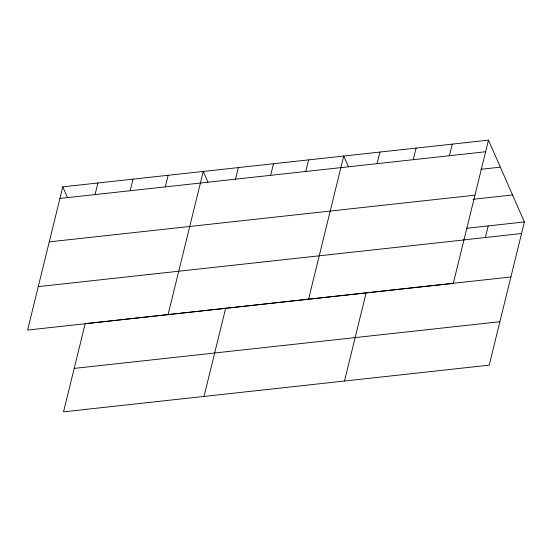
<?xml version="1.0" encoding="UTF-8"?>
<svg xmlns="http://www.w3.org/2000/svg" width="552" height="552" viewBox="0 0 552 552"><rect width="100%" height="100%" fill="white"/><g stroke="black" fill="none" stroke-linecap="round" stroke-linejoin="round"><path stroke-width="0.83" d="M62.776 186.845L27.6 330.055L453.296 283.369L488.472 140.16L62.776 186.845L67.516 197.644M95.047 194.587L97.897 182.995M130.168 190.737L133.018 179.145M165.29 186.887L168.132 175.294M168.077 314.654L203.253 171.437L208 182.236M235.525 179.179L238.374 167.587M204.005 396.433L225.665 308.251M270.646 175.329L273.495 163.737M305.767 171.479L308.616 159.887M308.561 299.246L343.737 156.03L348.478 166.828M377.071 163.654L379.921 152.062M344.489 381.025L366.148 292.843L331.883 296.603M413.255 159.687L416.104 148.095M449.438 155.719L452.288 144.127M485.367 237.505L488.216 225.913M488.472 140.16L524.4 221.945L489.224 365.155L63.528 411.84L85.187 323.658L119.453 319.898M59.926 198.437L485.622 151.752M480.971 169.271L500.326 167.146M49.259 241.873L474.955 195.187M472.995 199.293L512.546 194.953M466.337 228.307L524.4 221.945M463.487 239.906L521.55 233.537M38.267 286.626L463.963 239.934M120.308 319.808L154.574 316.048M155.429 315.951L189.695 312.197M190.55 312.101L331.027 296.693M366.99 292.753L401.49 288.965M402.332 288.875L510.883 276.973M74.196 368.405L499.891 321.719"/></g></svg>
